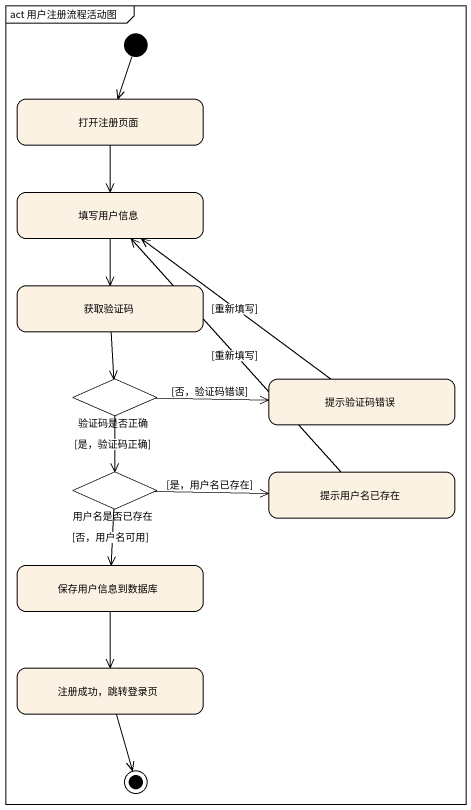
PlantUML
@startuml
mainframe act 用户注册流程活动图
hide empty description
state 打开注册页面
state 填写用户信息
state 获取验证码
state 验证码是否正确 <<choice>>
state 提示验证码错误
state 用户名是否已存在 <<choice>>
state 提示用户名已存在
state 保存用户信息到数据库
state "注册成功，跳转登录页" as 注册成功_跳转登录页
[*] --> 打开注册页面
打开注册页面 --> 填写用户信息
填写用户信息 --> 获取验证码
获取验证码 --> 验证码是否正确
验证码是否正确 -right-> 提示验证码错误 : [否，验证码错误]
验证码是否正确 --> 用户名是否已存在 : [是，验证码正确]
提示验证码错误 -up-> 填写用户信息 : [重新填写]
用户名是否已存在 -right-> 提示用户名已存在 : [是，用户名已存在]
用户名是否已存在 --> 保存用户信息到数据库 : [否，用户名可用]
提示用户名已存在 -up-> 填写用户信息 : [重新填写]
保存用户信息到数据库 --> 注册成功_跳转登录页
注册成功_跳转登录页 --> [*]
@enduml
